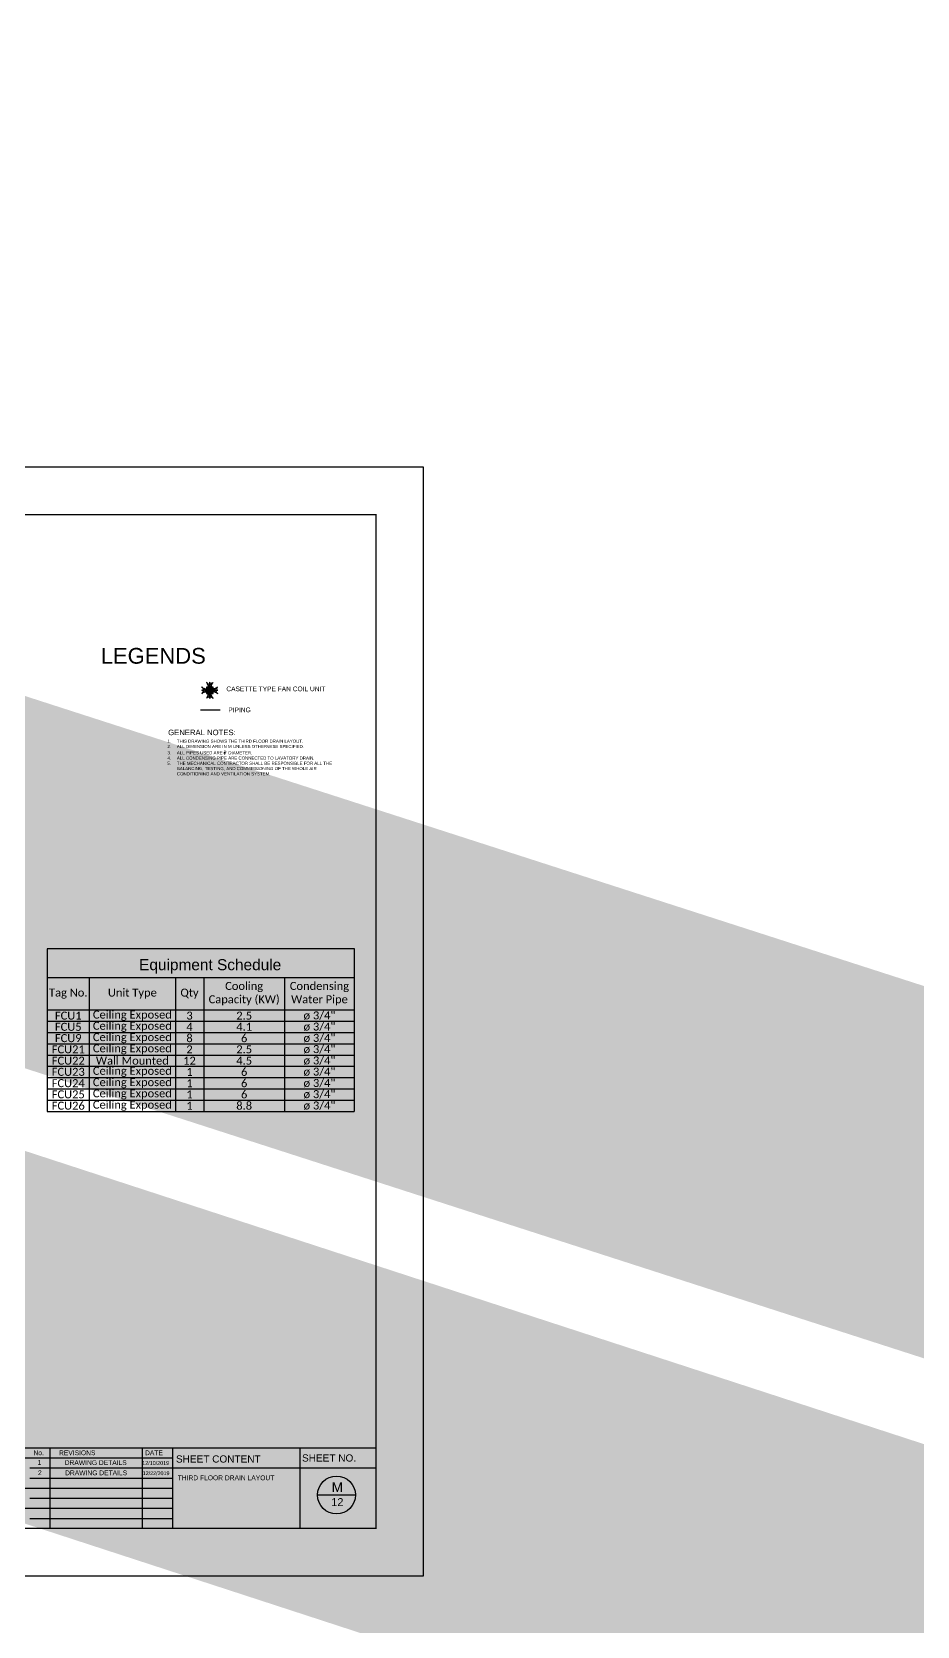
# Model space of a CAD drawing. Header units: millimetres. Extents: x -60 to 576, y -39 to 287.
# Drawn here: x 396.9 to 453.1, y 76.4 to 177.6 of the extents above; entities that cross this region are included whole.
import ezdxf

# ---------------------------------------------------------------- set-up
doc = ezdxf.new("R2010")
doc.units = ezdxf.units.MM
doc.header["$MEASUREMENT"] = 0
for name, color, linetype in [('.1', 1, 'Continuous'), ('AIR', 7, 'Continuous'), ('AIR-00', 7, 'Continuous'), ('AIR-01', 7, 'Continuous'), ('AIR-02', 7, 'Continuous'), ('AIR-04', 7, 'Continuous'), ('fcu line', 7, 'Continuous'), ('Legends', 7, 'Continuous'), ('M-AC-TEXT', 7, 'Continuous'), ('template', 7, 'Continuous')]:
    doc.layers.add(name, color=color, linetype=linetype)
doc.styles.add('ar-dim-axis', font='romans.shx', dxfattribs={"width": 0.8})
doc.styles.add('arial', font='arial.ttf')
doc.styles.add('OIP FONT', font='GOTHIC.TTF', dxfattribs={"height": 150})
doc.styles.get("Standard").update_dxf_attribs({"font": 'arial.ttf'})
doc.dimstyles.new('ar-dim-axis', dxfattribs={"dimtxt": 350, "dimasz": 250, "dimexe": 75, "dimexo": 75, "dimgap": 200, "dimtad": 1, "dimdec": 0, "dimzin": 12, "dimdsep": 46, "dimtxsty": 'ar-dim-axis', "dimblk": 'ARCHTICK', "dimcen": 120, "dimclrd": 11, "dimclre": 8, "dimclrt": 4, "dimadec": 0, "dimazin": 3, "dimtm": 1, "dimtfac": 1, "dimtdec": 0, "dimtix": 1, "dimtmove": 2, "dimatfit": 3, "dimldrblk": 'ARCHTICK', "dimfxl": 1, "dimtolj": 1, "dimtzin": 0, "dimarcsym": 1})

# ---------------------------------------------------------------- blocks, each defined once
blk = doc.blocks.new('_ARCHTICK')
at = {"color": 0, "linetype": 'ByBlock', "const_width": 0.15}
blk.add_lwpolyline([(-0.5, -0.5), (0.5, 0.5)], dxfattribs=at)
blk = doc.blocks.new('FCU-13000P (CASSETTE SPLIT)')
at = {"layer": 'AIR-00', "ltscale": 3}
for p, q in [((-0.52, 0), (-1, 0)), ((-0.56, 0.19), (-0.49, 0.19)), ((-0.56, 0.16), (-0.49, 0.16)), ((-0.56, 0.02), (-0.49, 0.02)), ((-0.19, 0.56), (-0.19, 0.49)), ((-0.16, 0.56), (-0.16, 0.49)), ((-0.02, 0.56), (-0.02, 0.49)), ((0, 0.52), (0, 1)), ((0.02, 0.56), (0.02, 0.49)), ((0.16, 0.56), (0.16, 0.49)), ((0.19, 0.56), (0.19, 0.49)), ((0.56, 0.19), (0.49, 0.19)), ((0.56, 0.16), (0.49, 0.16)), ((0.56, 0.02), (0.49, 0.02)), ((0.52, 0), (1, 0)), ((-0.56, -0.02), (-0.49, -0.02)), ((-0.56, -0.16), (-0.49, -0.16)), ((-0.56, -0.19), (-0.49, -0.19)), ((-0.19, -0.56), (-0.19, -0.49)), ((-0.16, -0.56), (-0.16, -0.49)), ((-0.02, -0.56), (-0.02, -0.49)), ((0, -0.52), (0, -1)), ((0.02, -0.56), (0.02, -0.49)), ((0.16, -0.56), (0.16, -0.49)), ((0.19, -0.56), (0.19, -0.49)), ((0.56, -0.02), (0.49, -0.02)), ((0.56, -0.16), (0.49, -0.16)), ((0.56, -0.19), (0.49, -0.19))]:
    blk.add_line(p, q, dxfattribs=at)
at = {"layer": 'AIR-00'}
for p, q in [((0.3, -0.3), (-0.3, 0.3)), ((0.3, 0.3), (-0.3, -0.3))]:
    blk.add_line(p, q, dxfattribs=at)
at = {"layer": 'AIR-00', "ltscale": 3}
for points in [[(-0.89, 0.02), (-0.89, -0.02), (-1, 0)], [(-0.89, 0.34), (-0.93, 0.31), (-0.97, 0.42)], [(-0.34, 0.89), (-0.31, 0.93), (-0.42, 0.97)], [(-0.02, 0.89), (0.02, 0.89), (0, 1)], [(0.34, 0.89), (0.31, 0.93), (0.42, 0.97)], [(0.89, 0.34), (0.93, 0.31), (0.97, 0.42)], [(0.89, 0.02), (0.89, -0.02), (1, 0)], [(-0.89, -0.34), (-0.93, -0.31), (-0.97, -0.42)], [(-0.34, -0.89), (-0.31, -0.93), (-0.42, -0.97)], [(-0.02, -0.89), (0.02, -0.89), (0, -1)], [(0.34, -0.89), (0.31, -0.93), (0.42, -0.97)], [(0.89, -0.34), (0.93, -0.31), (0.97, -0.42)]]:
    blk.add_lwpolyline(points, close=True, dxfattribs=at)
at = {"layer": 'AIR-00'}
for points in [[(-0.91, 0.32, 0.171809), (-0.56, 0.18), (-0.52, 0.18)], [(-0.32, 0.91, -0.171809), (-0.18, 0.56), (-0.18, 0.52)], [(0.32, 0.91, 0.171809), (0.18, 0.56), (0.18, 0.52)], [(0.91, 0.32, -0.171809), (0.56, 0.18), (0.52, 0.18)], [(-0.91, -0.32, -0.171809), (-0.56, -0.18), (-0.52, -0.18)], [(-0.32, -0.91, 0.171809), (-0.18, -0.56), (-0.18, -0.52)], [(0.32, -0.91, -0.171809), (0.18, -0.56), (0.18, -0.52)], [(0.91, -0.32, 0.171809), (0.56, -0.18), (0.52, -0.18)]]:
    blk.add_lwpolyline(points, format="xyb", dxfattribs=at)
for points in [[(-0.26, -0.26), (0.26, -0.26), (0.26, 0.26), (-0.26, 0.26)], [(-0.21, -0.21), (0.21, -0.21), (0.21, 0.21), (-0.21, 0.21)], [(-0.16, -0.16), (0.16, -0.16), (0.16, 0.16), (-0.16, 0.16)], [(-0.11, -0.11), (0.11, -0.11), (0.11, 0.11), (-0.11, 0.11)], [(-0.06, -0.06), (0.06, -0.06), (0.06, 0.06), (-0.06, 0.06)]]:
    blk.add_lwpolyline(points, close=True, dxfattribs=at)
at = {"layer": 'AIR-00', "ltscale": 3}
for points in [[(-0.84, 0.27), (-0.85, 0.23), (-0.88, 0.13), (-0.7, 0.42), (-0.9, 0), (-0.65, 0.36), (-0.68, 0.24), (-0.69, 0.2)], [(-0.27, 0.84), (-0.23, 0.85), (-0.13, 0.88), (-0.42, 0.7), (0, 0.9), (-0.36, 0.65), (-0.24, 0.68), (-0.2, 0.69)], [(0.27, 0.84), (0.23, 0.85), (0.13, 0.88), (0.42, 0.7), (0, 0.9), (0.36, 0.65), (0.24, 0.68), (0.2, 0.69)], [(0.84, 0.27), (0.85, 0.23), (0.88, 0.13), (0.7, 0.42), (0.9, 0), (0.65, 0.36), (0.68, 0.24), (0.69, 0.2)], [(-0.84, -0.27), (-0.85, -0.23), (-0.88, -0.13), (-0.7, -0.42), (-0.9, 0), (-0.65, -0.36), (-0.68, -0.24), (-0.69, -0.2)], [(-0.27, -0.84), (-0.23, -0.85), (-0.13, -0.88), (-0.42, -0.7), (0, -0.9), (-0.36, -0.65), (-0.24, -0.68), (-0.2, -0.69)], [(0.27, -0.84), (0.23, -0.85), (0.13, -0.88), (0.42, -0.7), (0, -0.9), (0.36, -0.65), (0.24, -0.68), (0.2, -0.69)], [(0.84, -0.27), (0.85, -0.23), (0.88, -0.13), (0.7, -0.42), (0.9, 0), (0.65, -0.36), (0.68, -0.24), (0.69, -0.2)]]:
    blk.add_open_spline(points, degree=3, knots=[0.0032834, 0.0032834, 0.0032834, 0.0032834, 0.0712567, 0.1924075, 0.3347111, 0.5062145, 0.5813292, 0.5813292, 0.5813292, 0.5813292], dxfattribs=at)
for points in [[(-0.8, 0), (-0.78, -0.08), (-0.75, 0.06), (-0.72, -0.1), (-0.66, 0.09), (-0.63, 0)], [(0, 0.8), (0.08, 0.78), (-0.06, 0.75), (0.1, 0.72), (-0.09, 0.66), (0, 0.63)], [(0.8, 0), (0.78, -0.08), (0.75, 0.06), (0.72, -0.1), (0.66, 0.09), (0.63, 0)], [(0, -0.8), (0.08, -0.78), (-0.06, -0.75), (0.1, -0.72), (-0.09, -0.66), (0, -0.63)]]:
    blk.add_spline(points, degree=3, dxfattribs=at)
for points in [[(-1, 0), (-0.89, 0.02), (-0.89, -0.02)], [(-0.97, 0.42), (-0.89, 0.34), (-0.93, 0.31)], [(-0.42, 0.97), (-0.34, 0.89), (-0.31, 0.93)], [(0, 1), (-0.02, 0.89), (0.02, 0.89)], [(0.42, 0.97), (0.34, 0.89), (0.31, 0.93)], [(0.97, 0.42), (0.89, 0.34), (0.93, 0.31)], [(1, 0), (0.89, 0.02), (0.89, -0.02)], [(-0.97, -0.42), (-0.89, -0.34), (-0.93, -0.31)], [(-0.42, -0.97), (-0.34, -0.89), (-0.31, -0.93)], [(0, -1), (-0.02, -0.89), (0.02, -0.89)], [(0.42, -0.97), (0.34, -0.89), (0.31, -0.93)], [(0.97, -0.42), (0.89, -0.34), (0.93, -0.31)]]:
    blk.add_solid(points, dxfattribs=at)
at = {"layer": 'AIR-01'}
for points in [[(-0.37, 0.31), (-0.35, 0.31), (-0.35, -0.31), (-0.37, -0.31)], [(-0.31, 0.37), (0.31, 0.37), (0.31, 0.35), (-0.31, 0.35)], [(0.37, 0.31), (0.35, 0.31), (0.35, -0.31), (0.37, -0.31)], [(-0.31, -0.37), (0.31, -0.37), (0.31, -0.35), (-0.31, -0.35)]]:
    blk.add_lwpolyline(points, close=True, dxfattribs=at)
at = {"layer": 'AIR-02'}
blk.add_lwpolyline([(-0.26, -0.31), (0.26, -0.31, 0.414214), (0.31, -0.26), (0.31, 0.26, 0.414214), (0.26, 0.31), (-0.26, 0.31, 0.414214), (-0.31, 0.26), (-0.31, -0.26, 0.414214)], format="xyb", close=True, dxfattribs=at)
at = {"layer": 'AIR-04'}
blk.add_lwpolyline([(-0.41, -0.41), (0.41, -0.41), (0.41, 0.41), (-0.41, 0.41)], close=True, dxfattribs=at)
blk = doc.blocks.new('*T265')
at = {"layer": 'Legends', "color": 0, "linetype": 'ByBlock', "lineweight": -2, "transparency": 16777216}
for p, q in [((0, 0), (19.5, 0)), ((0, 0), (0, -8.51)), ((2.67, 0), (2.67, -8.51)), ((8.14, 0), (8.14, -8.51)), ((9.94, 0), (9.94, -8.51)), ((15.08, 0), (15.08, -8.51)), ((19.5, 0), (19.5, -8.51)), ((0, -2.07), (19.5, -2.07)), ((0, -2.78), (19.5, -2.78)), ((0, -3.5), (19.5, -3.5)), ((0, -4.22), (19.5, -4.22)), ((0, -4.93), (19.5, -4.93)), ((0, -5.64), (19.5, -5.64)), ((0, -6.36), (19.5, -6.36)), ((0, -7.08), (19.5, -7.08)), ((0, -7.79), (19.5, -7.79)), ((0, -8.51), (19.5, -8.51))]:
    blk.add_line(p, q, dxfattribs=at)
at = {"layer": 'Legends', "color": 0, "transparency": 16777216, "char_height": 0.508, "attachment_point": 5}
for s, insert, width in [('{\\fCalibri|b0|i0|c0;Tag No.', (1.34, -1.03), 2.6424), ('{\\fCalibri|b0|i0|c0;Unit Type', (5.41, -1.03), 5.4449), ('{\\fCalibri|b0|i0|c0;Qty', (9.04, -1.03), 1.7696), ('{\\fCalibri|b0|i0|c0|p34;Cooling Capacity (KW)}', (12.51, -1.03), 5.1121), ('{\\fCalibri|b0|i0|c0;Condensing Water Pipe', (17.29, -1.03), 4.3914), ('{\\fCalibri|b0|i0|c0;FCU1', (1.34, -2.43), 2.6424), ('{\\fCalibri|b0|i0|c0;FCU5', (1.34, -3.14), 2.6424), ('{\\fCalibri|b0|i0|c0;Ceiling Exposed', (5.41, -2.43), 5.4449), ('{\\fCalibri|b0|i0|c0;Ceiling Exposed', (5.41, -3.14), 5.4449), ('{\\fCalibri|b0|i0|c0;4', (9.04, -3.14), 1.7696), ('{\\fCalibri|b0|i0|c0;3', (9.04, -2.43), 1.7696), ('{\\fCalibri|b0|i0|c0;4.1', (12.51, -3.14), 5.1121), ('{\\fCalibri|b0|i0|c0;2.5', (12.51, -2.43), 5.1121), ('{\\fCalibri|b0|i0|c0;ø 3/4"', (17.29, -2.43), 4.3914), ('{\\fCalibri|b0|i0|c0;ø 3/4"', (17.29, -3.14), 4.3914), ('{\\fCalibri|b0|i0|c0;FCU9', (1.34, -3.86), 2.6424), ('{\\fCalibri|b0|i0|c0;Ceiling Exposed', (5.41, -3.86), 5.4449), ('{\\fCalibri|b0|i0|c0;8', (9.04, -3.86), 1.7696), ('{\\fCalibri|b0|i0|c0;6', (12.51, -3.86), 5.1121), ('{\\fCalibri|b0|i0|c0;ø 3/4"', (17.29, -3.86), 4.3914), ('{\\fCalibri|b0|i0|c0;FCU21', (1.34, -4.57), 2.6424), ('{\\fCalibri|b0|i0|c0;FCU22', (1.34, -5.29), 2.6424), ('{\\fCalibri|b0|i0|c0;Ceiling Exposed', (5.41, -4.57), 5.4449), ('{\\fCalibri|b0|i0|c0;Wall Mounted', (5.41, -5.29), 5.4449), ('{\\fCalibri|b0|i0|c0;12', (9.04, -5.29), 1.7696), ('{\\fCalibri|b0|i0|c0;2', (9.04, -4.57), 1.7696), ('{\\fCalibri|b0|i0|c0;4.5', (12.51, -5.29), 5.1121), ('{\\fCalibri|b0|i0|c0;2.5', (12.51, -4.57), 5.1121), ('{\\fCalibri|b0|i0|c0;ø 3/4"', (17.29, -4.57), 4.3914), ('{\\fCalibri|b0|i0|c0;ø 3/4"', (17.29, -5.29), 4.3914), ('{\\fCalibri|b0|i0|c0;FCU23', (1.34, -6), 2.6424), ('{\\fCalibri|b0|i0|c0;Ceiling Exposed', (5.41, -6), 5.4449), ('{\\fCalibri|b0|i0|c0;1', (9.04, -6), 1.7696), ('{\\fCalibri|b0|i0|c0;6', (12.51, -6), 5.1121), ('{\\fCalibri|b0|i0|c0;ø 3/4"', (17.29, -6), 4.3914), ('{\\fCalibri|b0|i0|c0;FCU24', (1.34, -6.72), 2.6424), ('{\\fCalibri|b0|i0|c0;Ceiling Exposed', (5.41, -6.72), 5.4449), ('{\\fCalibri|b0|i0|c0;Ceiling Exposed', (5.41, -7.43), 5.4449), ('{\\fCalibri|b0|i0|c0;1', (9.04, -6.72), 1.7696), ('{\\fCalibri|b0|i0|c0;6', (12.51, -6.72), 5.1121), ('{\\fCalibri|b0|i0|c0;ø 3/4"', (17.29, -6.72), 4.3914), ('{\\fCalibri|b0|i0|c0;FCU25', (1.34, -7.43), 2.6424), ('{\\fCalibri|b0|i0|c0;FCU26', (1.34, -8.15), 2.6424), ('{\\fCalibri|b0|i0|c0;Ceiling Exposed', (5.41, -8.15), 5.4449), ('{\\fCalibri|b0|i0|c0;1', (9.04, -7.43), 1.7696), ('{\\fCalibri|b0|i0|c0;1', (9.04, -8.15), 1.7696), ('{\\fCalibri|b0|i0|c0;8.8', (12.51, -8.15), 5.1121), ('{\\fCalibri|b0|i0|c0;6', (12.51, -7.43), 5.1121), ('{\\fCalibri|b0|i0|c0;ø 3/4"', (17.29, -7.43), 4.3914), ('{\\fCalibri|b0|i0|c0;ø 3/4"', (17.29, -8.15), 4.3914)]:
    blk.add_mtext(s, dxfattribs=dict(at, insert=insert, width=width))

msp = doc.modelspace()

# ---------------------------------------------------------------- linework, layer by layer
at = {"layer": '.1', "color": 0}
msp.add_line((421.795, 149.975), (322.519, 149.975), dxfattribs=at)
msp.add_line((417.404, 117.58), (417.404, 119.403))
at = {"layer": 'fcu line', "linetype": 'Continuous'}
msp.add_line((408.882, 134.542), (407.637, 134.542), dxfattribs=at)
at = {"layer": 'Legends'}
msp.add_lwpolyline([(417.404, 119.403), (397.899, 119.403), (397.899, 117.58), (417.404, 117.58)], dxfattribs=at)
at = {"layer": 'template'}
for p, q in [((421.795, 79.579), (421.795, 149.975)), ((328.536, 87.708), (418.787, 87.708)), ((344.382, 87.068), (400.953, 87.068)), ((398.071, 87.708), (398.071, 82.588)), ((399.195, 87.068), (405.856, 87.068)), ((403.935, 87.708), (403.935, 82.588)), ((405.856, 87.708), (405.856, 82.588)), ((413.95, 87.708), (413.95, 82.588)), ((396.791, 86.428), (407.551, 86.428)), ((404.189, 86.428), (418.787, 86.428)), ((390.161, 85.148), (400.953, 85.148)), ((396.791, 85.788), (405.856, 85.788)), ((399.195, 85.148), (405.856, 85.148)), ((396.791, 84.508), (405.856, 84.508)), ((415.071, 84.712), (417.471, 84.712)), ((390.161, 83.868), (400.953, 83.868)), ((396.791, 83.228), (405.856, 83.228)), ((399.195, 83.868), (405.856, 83.868)), ((322.519, 79.579), (421.795, 79.579))]:
    msp.add_line(p, q, dxfattribs=at)
at = {"layer": 'template', "linetype": 'Continuous', "const_width": 0.0853}
msp.add_lwpolyline([(328.536, 82.588), (418.787, 82.588), (418.787, 146.967), (328.536, 146.967)], close=True, dxfattribs=at)
at = {"layer": 'template'}
msp.add_circle((416.271, 84.712), 1.2, dxfattribs=at)

# ---------------------------------------------------------------- block references
msp.add_blockref('*T265', (397.899, 117.58))
at = {"layer": 'AIR', "xscale": 0.5113536813550488, "yscale": 0.5113536813550488, "zscale": 0.5113536813550488}
msp.add_blockref('FCU-13000P (CASSETTE SPLIT)', (408.223, 135.808), dxfattribs=at)

# ---------------------------------------------------------------- texts
at = {"layer": 'Legends', "attachment_point": 1}
for s, width, insert, char_height in [('LEGENDS', 9.67592, (401.3, 138.499), 1), ('CASETTE TYPE FAN COIL UNIT', 11.26859, (409.279, 136.05), 0.3), ('PIPING ', 2.8662, (409.404, 134.717), 0.3), ('\\A1;\\pxi-3,l4,t4;1.^ITHIS DRAWING SHOWS THE THIRD FLOOR DRAIN LAYOUT.\\P{\\A0;2.^IALL DIMENSION ARE IN M UNLESS OTHERWISE SPECIFIED.}\\P3.^IALL PIPES USED ARE {\\H0.7x;\\S3/4;\\H1.42857x;" DIAMETER. \\P4.^IALL CONDENSING PIPE ARE CONNECTED TO LAVATORY DRAIN.\\P5.^ITHE MECHANICAL CONTRACTOR SHALL BE RESPONSIBLE FOR ALL THE BALANCING, TESTING, AND COMMISSIONING OF THE WHOLE AIR CONDITIONING AND VENTILATION SYSTEM.}', 10.96845, (405.336, 132.677), 0.2), ('GENERAL NOTES:', 10.05204, (405.581, 133.311), 0.35), ('Equipment Schedule', 16.03183, (403.739, 118.737), 0.7)]:
    msp.add_mtext_dynamic_manual_height_columns(s, width=width, gutter_width=1, heights=[0], dxfattribs=dict(at, insert=insert, char_height=char_height))
at = {"layer": 'template', "style": 'arial'}
for s, height, p in [('No.', 0.304, (397.028, 87.241)), ('REVISIONS', 0.304, (398.654, 87.241)), ('DATE', 0.304, (404.115, 87.241)), ('SHEET CONTENT', 0.45603, (406.078, 86.772)), ('SHEET NO.', 0.456, (414.084, 86.835)), ('1', 0.304, (397.291, 86.621)), ('2', 0.304, (397.315, 85.972)), ('DRAWING DETAILS', 0.30402, (399.014, 86.617)), ('DRAWING DETAILS', 0.30402, (399.039, 85.967)), ('12/10/2019', 0.2432, (403.941, 86.622)), ('12/22/2019', 0.2432, (403.966, 85.972)), ('THIRD FLOOR DRAIN LAYOUT', 0.30402, (406.189, 85.651)), ('M', 0.624, (415.961, 84.899)), ('12', 0.4993, (415.936, 84.012))]:
    msp.add_text(s, height=height, dxfattribs=at).set_placement(p)

# ---------------------------------------------------------------- leaders
at = {"layer": 'M-AC-TEXT', "annotation_type": 0, "has_hookline": 1, "hookline_direction": 0, "text_width": 1.46}
for points in [[(250.815, 135.994), (250.941, 136.242), (251.317, 136.243)], [(361.082, 135.125), (361.208, 135.373), (361.584, 135.374)], [(262.897, 128.194), (263.023, 128.442), (263.399, 128.443)], [(284.45, 122.354), (284.577, 122.602), (284.953, 122.603)], [(284.461, 120.841), (284.588, 121.089), (284.964, 121.09)], [(365.246, 120.646), (365.373, 120.894), (365.749, 120.895)], [(368.185, 115.989), (368.312, 116.237), (368.688, 116.238)], [(257.964, 108.343), (258.09, 108.591), (258.466, 108.592)], [(263.958, 108.329), (264.085, 108.577), (264.461, 108.578)], [(368.224, 107.474), (368.35, 107.722), (368.726, 107.723)], [(374.204, 107.475), (374.33, 107.723), (374.706, 107.725)], [(250.807, 107.216), (250.933, 107.464), (251.309, 107.465)], [(361.077, 106.347), (361.204, 106.595), (361.58, 106.596)], [(255.029, 138.631), (255.155, 138.383), (255.531, 138.384)], [(270.657, 138.65), (270.784, 138.402), (271.16, 138.403)], [(250.81, 135.924), (250.937, 135.676), (251.313, 135.678)], [(361.073, 135.056), (361.2, 134.808), (361.576, 134.809)], [(250.863, 129.773), (250.989, 129.525), (251.365, 129.527)], [(262.89, 114.901), (263.017, 114.653), (263.393, 114.654)], [(250.801, 107.149), (250.928, 106.901), (251.304, 106.902)], [(361.079, 106.28), (361.205, 106.032), (361.581, 106.033)]]:
    msp.add_leader(points, dimstyle='ar-dim-axis', override={"dimtxt": 150, "dimasz": 150, "dimgap": 200, "dimtad": 0, "dimtih": 1, "dimtoh": 1, "dimtxsty": 'OIP FONT', "dimclrd": 256, "dimclre": 256, "dimclrt": 256, "dimfxl": 0.2, "dimfxlon": 1, "dimlwd": 65535, "dimlwe": 65535}, dxfattribs=at)

doc.saveas('drawing.dxf')
